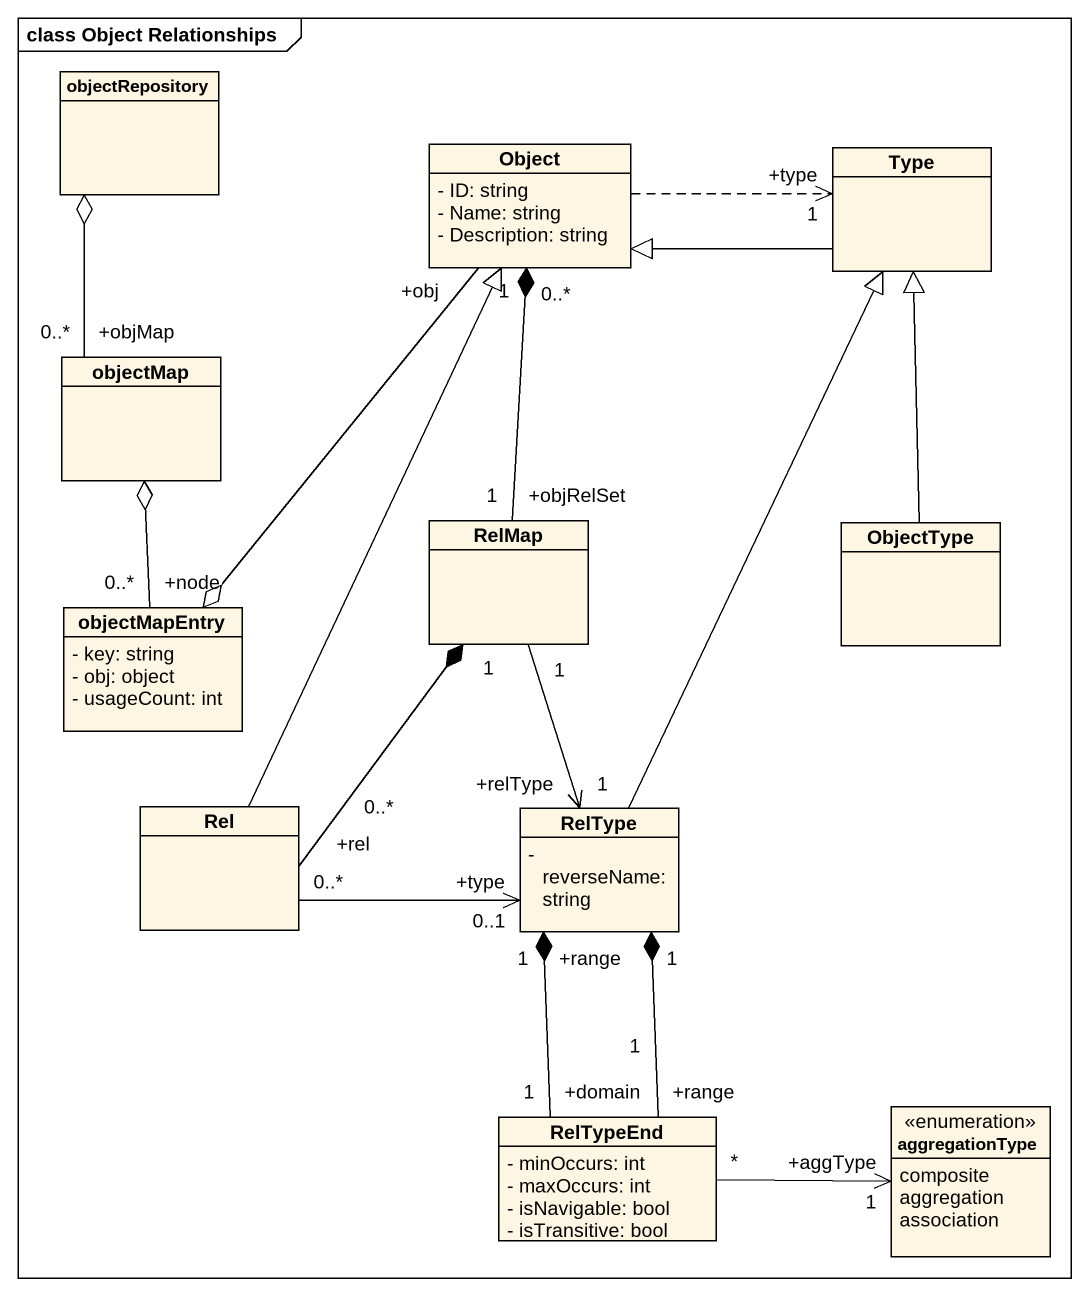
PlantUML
@startuml
mainframe class Object Relationships
hide circle
hide empty members
skinparam classAttributeIconSize 0
class objectRepository
class "Object" as Object_ {
  - ID: string
  - Name: string
  - Description: string
}
class Type
class objectMap
class RelMap
class ObjectType
class objectMapEntry {
  - key: string
  - obj: object
  - usageCount: int
}
class Rel
class RelType {
  - reverseName: string
}
class RelTypeEnd {
  - minOccurs: int
  - maxOccurs: int
  - isNavigable: bool
  - isTransitive: bool
}
enum aggregationType {
  composite
  aggregation
  association
}
Object_ .right.> "+type\n1" Type
Object_ "+obj\n1" --o objectMapEntry
Type -left-|> Object_
objectMap "+objMap\n0..*" -up-o objectRepository
RelMap "+objRelSet\n1" -up-* "0..*" Object_
RelMap "1" *-- "+rel\n0..*" Rel
RelMap "1" --> "+relType\n1" RelType
ObjectType -up-|> Type
objectMapEntry "+node\n0..*" -up-o objectMap
Rel -up-|> Object_
Rel "0..*" -right-> "+type\n0..1" RelType
RelType -up-|> Type
RelTypeEnd "+domain\n1" -up-* "+range\n1" RelType
RelTypeEnd "+range\n1" -up-* "1" RelType
RelTypeEnd "*" -right-> "+aggType\n1" aggregationType
@enduml
